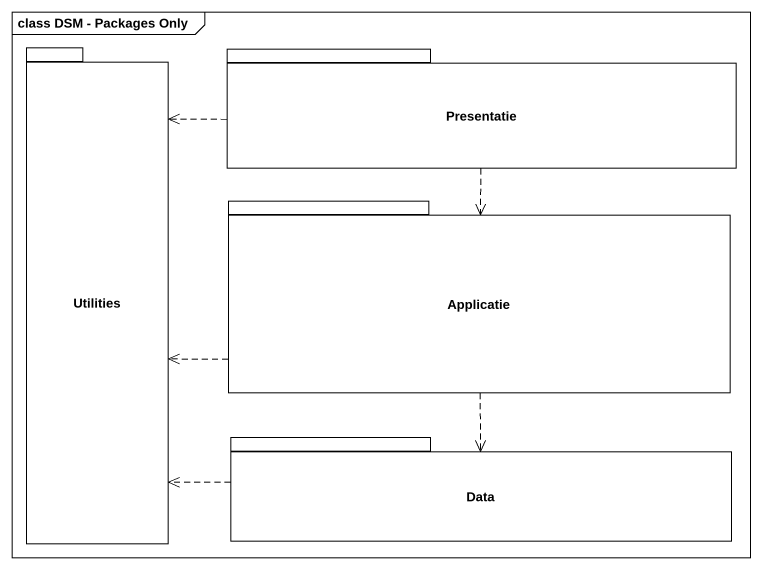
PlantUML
@startuml
mainframe class DSM - Packages Only
package Utilities {
}
package Presentatie {
}
package Applicatie {
}
package Data {
}
Presentatie .left.> Utilities
Presentatie ..> Applicatie
Applicatie .left.> Utilities
Applicatie ..> Data
Data .left.> Utilities
@enduml
